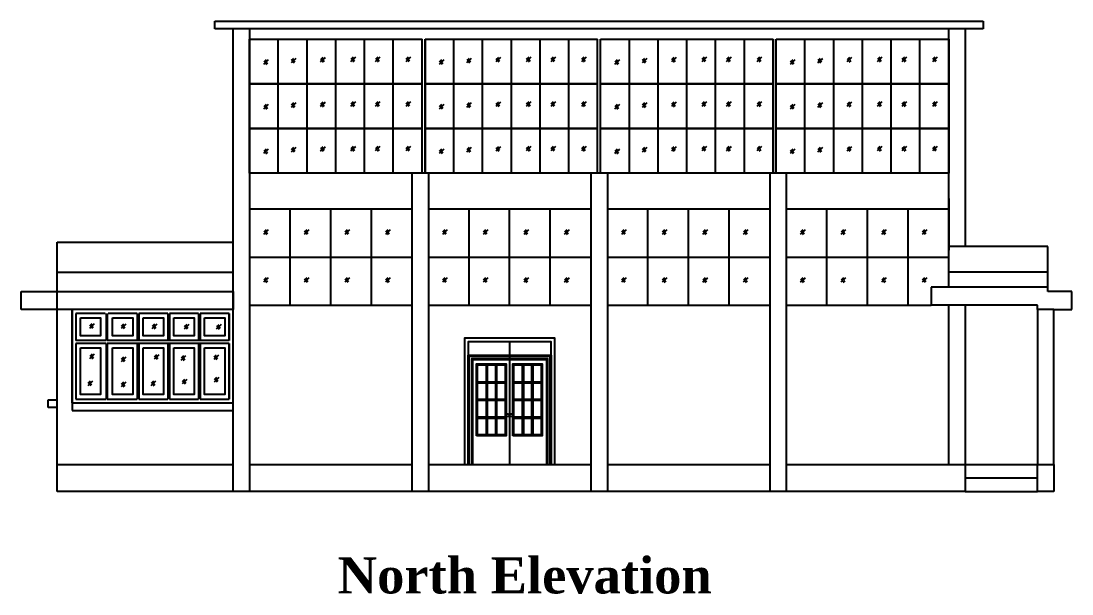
# Model space of a CAD drawing. Header units: inches. Extents: x -6800 to 96653, y -25814 to 17379.
# Drawn here: x 29329 to 30028, y -1971 to -1590 of the extents above; entities that cross this region are included whole.
import ezdxf

# ---------------------------------------------------------------- set-up
doc = ezdxf.new("R2010")
doc.units = ezdxf.units.IN
doc.header["$MEASUREMENT"] = 0
doc.linetypes.add('ACAD_ISO02W100', pattern=[15, 12, -3])
doc.layers.add('Page Format', color=7, linetype='Continuous', lineweight=25)
doc.layers.add('Sec line', color=7, linetype='ACAD_ISO02W100', lineweight=13)
doc.styles.get("Standard").update_dxf_attribs({"font": 'arial.ttf'})

# ---------------------------------------------------------------- blocks, each defined once
blk = doc.blocks.new('P142A')
for p, q in [((0.254, 1.939), (0.254, 1.605)), ((0.274, 1.939), (0.274, 1.605)), ((0.435, 1.939), (0.435, 1.605)), ((0.455, 1.939), (0.455, 1.605)), ((0.708, 2.032), (0.708, 0.006)), ((0.953, 1.939), (0.953, 1.605)), ((0.973, 1.939), (0.973, 1.605)), ((1.134, 1.939), (1.134, 1.605)), ((1.154, 1.939), (1.154, 1.605)), ((0.09, 1.605), (0.625, 1.605)), ((0.09, 1.585), (0.625, 1.585)), ((0.254, 1.589), (0.254, 1.266)), ((0.274, 1.589), (0.274, 1.266)), ((0.435, 1.589), (0.435, 1.266)), ((0.455, 1.589), (0.455, 1.266)), ((0.79, 1.605), (1.325, 1.605)), ((0.79, 1.585), (1.325, 1.585)), ((0.953, 1.589), (0.953, 1.266)), ((0.973, 1.589), (0.973, 1.266)), ((1.134, 1.589), (1.134, 1.266)), ((1.154, 1.589), (1.154, 1.266)), ((0.09, 1.266), (0.625, 1.266)), ((0.09, 1.246), (0.625, 1.246)), ((0.254, 1.25), (0.254, 0.922)), ((0.274, 1.25), (0.274, 0.922)), ((0.435, 1.25), (0.435, 0.922)), ((0.455, 1.25), (0.455, 0.922)), ((0.79, 1.266), (1.325, 1.266)), ((0.79, 1.246), (1.325, 1.246)), ((0.953, 1.25), (0.953, 0.922)), ((0.973, 1.25), (0.973, 0.922)), ((1.134, 1.25), (1.134, 0.922)), ((1.154, 1.25), (1.154, 0.922)), ((0.09, 0.922), (0.625, 0.922)), ((0.09, 0.902), (0.625, 0.902)), ((0.254, 0.906), (0.254, 0.577)), ((0.274, 0.906), (0.274, 0.577)), ((0.435, 0.906), (0.435, 0.577)), ((0.455, 0.906), (0.455, 0.577)), ((0.79, 0.922), (1.325, 0.922)), ((0.79, 0.902), (1.325, 0.902)), ((0.953, 0.906), (0.953, 0.577)), ((0.973, 0.906), (0.973, 0.577)), ((1.134, 0.906), (1.134, 0.577)), ((1.154, 0.906), (1.154, 0.577))]:
    blk.add_line(p, q)
for points in [[(-0.093, 0.002), (-0.093, 2.122), (1.509, 2.122), (1.509, 0.002)], [(-0.073, 0.002), (-0.073, 2.102), (1.489, 2.102), (1.489, 0.002)], [(-0.023, 0.002), (-0.023, 2.052), (1.439, 2.052), (1.439, 0.002)], [(-0.003, 0.002), (-0.003, 2.032), (1.419, 2.032), (1.419, 0.002)]]:
    blk.add_lwpolyline(points)
for points in [[(0.068, 0.557), (0.068, 1.954), (0.641, 1.954), (0.641, 0.557)], [(0.088, 0.577), (0.088, 1.934), (0.621, 1.934), (0.621, 0.577)], [(0.768, 0.557), (0.768, 1.954), (1.34, 1.954), (1.34, 0.557)], [(0.788, 0.577), (0.788, 1.934), (1.32, 1.934), (1.32, 0.577)]]:
    blk.add_lwpolyline(points, close=True)
for centre in [(0.673, 0.96), (0.736, 0.96)]:
    blk.add_circle(centre, 0.0256)
blk = doc.blocks.new('kk')
at = {"layer": 'Page Format'}
for p, q in [((29458.17, -1595.54), (29458.17, -1590.29)), ((29458.17, -1590.29), (29969.17, -1590.29)), ((29969.17, -1590.29), (29969.17, -1595.54)), ((29969.17, -1595.54), (29458.17, -1595.54)), ((29470.17, -1903.19), (29470.17, -1595.54)), ((29481.17, -1595.54), (29481.17, -1903.19)), ((29946.17, -1767.19), (29946.17, -1595.54)), ((29957.17, -1595.54), (29957.17, -1740.19)), ((29481.17, -1691.45), (29481.17, -1602.45)), ((29481.17, -1602.45), (29593.67, -1602.45)), ((29481.17, -1602.45), (29595.92, -1602.45)), ((29500.29, -1632.12), (29500.29, -1602.45)), ((29519.42, -1632.12), (29519.42, -1602.45)), ((29538.54, -1632.12), (29538.54, -1602.45)), ((29557.67, -1632.12), (29557.67, -1602.45)), ((29576.79, -1632.12), (29576.79, -1602.45)), ((29595.92, -1632.12), (29595.92, -1602.45)), ((29595.92, -1691.45), (29595.92, -1602.45)), ((29597.92, -1691.45), (29597.92, -1602.45)), ((29597.92, -1602.45), (29597.92, -1632.12)), ((29597.92, -1602.45), (29712.67, -1602.45)), ((29617.04, -1632.12), (29617.04, -1602.45)), ((29636.17, -1632.12), (29636.17, -1602.45)), ((29655.29, -1632.12), (29655.29, -1602.45)), ((29674.42, -1632.12), (29674.42, -1602.45)), ((29693.54, -1632.12), (29693.54, -1602.45)), ((29712.67, -1691.45), (29712.67, -1602.45)), ((29712.67, -1691.45), (29712.67, -1602.45)), ((29712.67, -1632.12), (29712.67, -1602.45)), ((29714.67, -1691.45), (29714.67, -1602.45)), ((29714.67, -1602.45), (29829.42, -1602.45)), ((29714.67, -1632.12), (29714.67, -1602.45)), ((29714.67, -1691.45), (29714.67, -1602.45)), ((29719.17, -1602.45), (29829.42, -1602.45)), ((29733.79, -1632.12), (29733.79, -1602.45)), ((29752.92, -1632.12), (29752.92, -1602.45)), ((29772.04, -1632.12), (29772.04, -1602.45)), ((29791.17, -1632.12), (29791.17, -1602.45)), ((29810.29, -1632.12), (29810.29, -1602.45)), ((29829.42, -1691.45), (29829.42, -1602.45)), ((29829.42, -1602.45), (29829.42, -1632.12)), ((29831.42, -1602.45), (29946.17, -1602.45)), ((29831.42, -1632.12), (29831.42, -1602.45)), ((29831.42, -1691.45), (29831.42, -1602.45)), ((29831.42, -1602.45), (29946.17, -1602.45)), ((29833.67, -1602.45), (29946.17, -1602.45)), ((29850.54, -1632.12), (29850.54, -1602.45)), ((29869.67, -1632.12), (29869.67, -1602.45)), ((29888.79, -1632.12), (29888.79, -1602.45)), ((29907.92, -1632.12), (29907.92, -1602.45)), ((29927.04, -1632.12), (29927.04, -1602.45)), ((29946.17, -1602.45), (29946.17, -1632.12)), ((29946.17, -1602.45), (29946.17, -1632.12)), ((29531.36, -1614.52), (29528.22, -1617.52)), ((29529.89, -1614.54), (29528.31, -1616.05)), ((29551.55, -1614.37), (29548.41, -1617.38)), ((29550.08, -1614.4), (29548.5, -1615.9)), ((29567.91, -1614.37), (29564.77, -1617.38)), ((29566.43, -1614.4), (29564.86, -1615.9)), ((29588.25, -1614.37), (29585.1, -1617.38)), ((29586.77, -1614.4), (29585.2, -1615.9)), ((29648.11, -1614.52), (29644.97, -1617.52)), ((29646.64, -1614.54), (29645.06, -1616.05)), ((29668.3, -1614.37), (29665.16, -1617.38)), ((29666.83, -1614.4), (29665.25, -1615.9)), ((29684.66, -1614.37), (29681.52, -1617.38)), ((29683.18, -1614.4), (29681.61, -1615.9)), ((29705, -1614.37), (29701.85, -1617.38)), ((29703.52, -1614.4), (29701.95, -1615.9)), ((29764.86, -1614.52), (29761.72, -1617.52)), ((29763.39, -1614.54), (29761.81, -1616.05)), ((29785.05, -1614.37), (29781.91, -1617.38)), ((29783.58, -1614.4), (29782, -1615.9)), ((29801.41, -1614.37), (29798.27, -1617.38)), ((29799.93, -1614.4), (29798.36, -1615.9)), ((29821.75, -1614.37), (29818.6, -1617.38)), ((29820.27, -1614.4), (29818.7, -1615.9)), ((29881.61, -1614.52), (29878.47, -1617.52)), ((29880.14, -1614.54), (29878.56, -1616.05)), ((29901.8, -1614.37), (29898.66, -1617.38)), ((29900.33, -1614.4), (29898.75, -1615.9)), ((29918.16, -1614.37), (29915.02, -1617.38)), ((29916.68, -1614.4), (29915.11, -1615.9)), ((29938.5, -1614.37), (29935.35, -1617.38)), ((29937.02, -1614.4), (29935.45, -1615.9)), ((29493.64, -1616.14), (29490.49, -1619.14)), ((29492.16, -1616.16), (29490.59, -1617.67)), ((29493.03, -1618.1), (29491.8, -1619.28)), ((29511.91, -1615.11), (29508.76, -1618.11)), ((29510.43, -1615.13), (29508.86, -1616.64)), ((29511.31, -1617.07), (29510.07, -1618.25)), ((29530.76, -1616.48), (29529.52, -1617.66)), ((29550.95, -1616.33), (29549.71, -1617.51)), ((29567.31, -1616.33), (29566.07, -1617.51)), ((29587.64, -1616.33), (29586.41, -1617.51)), ((29610.39, -1616.14), (29607.24, -1619.14)), ((29608.91, -1616.16), (29607.34, -1617.67)), ((29609.78, -1618.1), (29608.55, -1619.28)), ((29628.66, -1615.11), (29625.51, -1618.11)), ((29627.18, -1615.13), (29625.61, -1616.64)), ((29628.06, -1617.07), (29626.82, -1618.25)), ((29647.51, -1616.48), (29646.27, -1617.66)), ((29667.7, -1616.33), (29666.46, -1617.51)), ((29684.06, -1616.33), (29682.82, -1617.51)), ((29704.39, -1616.33), (29703.16, -1617.51)), ((29727.14, -1616.14), (29723.99, -1619.14)), ((29725.66, -1616.16), (29724.09, -1617.67)), ((29726.53, -1618.1), (29725.3, -1619.28)), ((29745.41, -1615.11), (29742.26, -1618.11)), ((29743.93, -1615.13), (29742.36, -1616.64)), ((29744.81, -1617.07), (29743.57, -1618.25)), ((29764.26, -1616.48), (29763.02, -1617.66)), ((29784.45, -1616.33), (29783.21, -1617.51)), ((29800.81, -1616.33), (29799.57, -1617.51)), ((29821.14, -1616.33), (29819.91, -1617.51)), ((29843.89, -1616.14), (29840.74, -1619.14)), ((29842.41, -1616.16), (29840.84, -1617.67)), ((29843.28, -1618.1), (29842.05, -1619.28)), ((29862.16, -1615.11), (29859.01, -1618.11)), ((29860.68, -1615.13), (29859.11, -1616.64)), ((29861.56, -1617.07), (29860.32, -1618.25)), ((29881.01, -1616.48), (29879.77, -1617.66)), ((29901.2, -1616.33), (29899.96, -1617.51)), ((29917.56, -1616.33), (29916.32, -1617.51)), ((29937.89, -1616.33), (29936.66, -1617.51)), ((29595.92, -1632.12), (29481.17, -1632.12)), ((29481.17, -1632.12), (29595.92, -1632.12)), ((29481.17, -1632.12), (29595.92, -1632.12)), ((29500.29, -1661.78), (29500.29, -1632.12)), ((29519.42, -1661.78), (29519.42, -1632.12)), ((29538.54, -1661.78), (29538.54, -1632.12)), ((29557.67, -1661.78), (29557.67, -1632.12)), ((29576.79, -1661.78), (29576.79, -1632.12)), ((29595.92, -1661.78), (29595.92, -1632.12)), ((29712.67, -1632.12), (29597.92, -1632.12)), ((29597.92, -1632.12), (29597.92, -1661.78)), ((29597.92, -1632.12), (29712.67, -1632.12)), ((29597.92, -1632.12), (29712.67, -1632.12)), ((29617.04, -1661.78), (29617.04, -1632.12)), ((29636.17, -1661.78), (29636.17, -1632.12)), ((29655.29, -1661.78), (29655.29, -1632.12)), ((29674.42, -1661.78), (29674.42, -1632.12)), ((29693.54, -1661.78), (29693.54, -1632.12)), ((29712.67, -1661.78), (29712.67, -1632.12)), ((29714.67, -1632.12), (29829.42, -1632.12)), ((29714.67, -1661.78), (29714.67, -1632.12)), ((29829.42, -1632.12), (29714.67, -1632.12)), ((29829.42, -1632.12), (29714.67, -1632.12)), ((29733.79, -1661.78), (29733.79, -1632.12)), ((29752.92, -1661.78), (29752.92, -1632.12)), ((29772.04, -1661.78), (29772.04, -1632.12)), ((29791.17, -1661.78), (29791.17, -1632.12)), ((29810.29, -1661.78), (29810.29, -1632.12)), ((29829.42, -1632.12), (29829.42, -1661.78)), ((29831.42, -1661.78), (29831.42, -1632.12)), ((29831.42, -1632.12), (29946.17, -1632.12)), ((29946.17, -1632.12), (29831.42, -1632.12)), ((29946.17, -1632.12), (29831.42, -1632.12)), ((29850.54, -1661.78), (29850.54, -1632.12)), ((29869.67, -1661.78), (29869.67, -1632.12)), ((29888.79, -1661.78), (29888.79, -1632.12)), ((29907.92, -1661.78), (29907.92, -1632.12)), ((29927.04, -1661.78), (29927.04, -1632.12)), ((29946.17, -1632.12), (29946.17, -1661.78)), ((29946.17, -1632.12), (29946.17, -1661.78)), ((29493.64, -1645.8), (29490.49, -1648.81)), ((29492.16, -1645.83), (29490.59, -1647.33)), ((29493.03, -1647.76), (29491.8, -1648.94)), ((29511.91, -1644.77), (29508.76, -1647.78)), ((29510.43, -1644.8), (29508.86, -1646.3)), ((29511.31, -1646.73), (29510.07, -1647.91)), ((29531.36, -1644.18), (29528.22, -1647.19)), ((29529.89, -1644.21), (29528.31, -1645.72)), ((29530.76, -1646.14), (29529.52, -1647.32)), ((29551.55, -1644.04), (29548.41, -1647.04)), ((29550.08, -1644.06), (29548.5, -1645.57)), ((29550.95, -1646), (29549.71, -1647.18)), ((29567.91, -1644.04), (29564.77, -1647.04)), ((29566.43, -1644.06), (29564.86, -1645.57)), ((29567.31, -1646), (29566.07, -1647.18)), ((29588.25, -1644.04), (29585.1, -1647.04)), ((29586.77, -1644.06), (29585.2, -1645.57)), ((29587.64, -1646), (29586.41, -1647.18)), ((29610.39, -1645.8), (29607.24, -1648.81)), ((29608.91, -1645.83), (29607.34, -1647.33)), ((29609.78, -1647.76), (29608.55, -1648.94)), ((29628.66, -1644.77), (29625.51, -1647.78)), ((29627.18, -1644.8), (29625.61, -1646.3)), ((29628.06, -1646.73), (29626.82, -1647.91)), ((29648.11, -1644.18), (29644.97, -1647.19)), ((29646.64, -1644.21), (29645.06, -1645.72)), ((29647.51, -1646.14), (29646.27, -1647.32)), ((29668.3, -1644.04), (29665.16, -1647.04)), ((29666.83, -1644.06), (29665.25, -1645.57)), ((29667.7, -1646), (29666.46, -1647.18)), ((29684.66, -1644.04), (29681.52, -1647.04)), ((29683.18, -1644.06), (29681.61, -1645.57)), ((29684.06, -1646), (29682.82, -1647.18)), ((29705, -1644.04), (29701.85, -1647.04)), ((29703.52, -1644.06), (29701.95, -1645.57)), ((29704.39, -1646), (29703.16, -1647.18)), ((29727.14, -1645.8), (29723.99, -1648.81)), ((29725.66, -1645.83), (29724.09, -1647.33)), ((29726.53, -1647.76), (29725.3, -1648.94)), ((29745.41, -1644.77), (29742.26, -1647.78)), ((29743.93, -1644.8), (29742.36, -1646.3)), ((29744.81, -1646.73), (29743.57, -1647.91)), ((29764.86, -1644.18), (29761.72, -1647.19)), ((29763.39, -1644.21), (29761.81, -1645.72)), ((29764.26, -1646.14), (29763.02, -1647.32)), ((29785.05, -1644.04), (29781.91, -1647.04)), ((29783.58, -1644.06), (29782, -1645.57)), ((29784.45, -1646), (29783.21, -1647.18)), ((29801.41, -1644.04), (29798.27, -1647.04)), ((29799.93, -1644.06), (29798.36, -1645.57)), ((29800.81, -1646), (29799.57, -1647.18)), ((29821.75, -1644.04), (29818.6, -1647.04)), ((29820.27, -1644.06), (29818.7, -1645.57)), ((29821.14, -1646), (29819.91, -1647.18)), ((29843.89, -1645.8), (29840.74, -1648.81)), ((29842.41, -1645.83), (29840.84, -1647.33)), ((29843.28, -1647.76), (29842.05, -1648.94)), ((29862.16, -1644.77), (29859.01, -1647.78)), ((29860.68, -1644.8), (29859.11, -1646.3)), ((29861.56, -1646.73), (29860.32, -1647.91)), ((29881.61, -1644.18), (29878.47, -1647.19)), ((29880.14, -1644.21), (29878.56, -1645.72)), ((29881.01, -1646.14), (29879.77, -1647.32)), ((29901.8, -1644.04), (29898.66, -1647.04)), ((29900.33, -1644.06), (29898.75, -1645.57)), ((29901.2, -1646), (29899.96, -1647.18)), ((29918.16, -1644.04), (29915.02, -1647.04)), ((29916.68, -1644.06), (29915.11, -1645.57)), ((29917.56, -1646), (29916.32, -1647.18)), ((29938.5, -1644.04), (29935.35, -1647.04)), ((29937.02, -1644.06), (29935.45, -1645.57)), ((29937.89, -1646), (29936.66, -1647.18)), ((29595.92, -1661.78), (29481.17, -1661.78)), ((29481.17, -1661.78), (29595.92, -1661.78)), ((29481.17, -1661.78), (29595.92, -1661.78)), ((29500.29, -1691.45), (29500.29, -1661.78)), ((29519.42, -1691.45), (29519.42, -1661.78)), ((29538.54, -1691.45), (29538.54, -1661.78)), ((29557.67, -1691.45), (29557.67, -1661.78)), ((29576.79, -1691.45), (29576.79, -1661.78)), ((29595.92, -1691.45), (29595.92, -1661.78)), ((29712.67, -1661.78), (29597.92, -1661.78)), ((29597.92, -1661.78), (29597.92, -1691.45)), ((29597.92, -1661.78), (29712.67, -1661.78)), ((29597.92, -1661.78), (29712.67, -1661.78)), ((29617.04, -1691.45), (29617.04, -1661.78)), ((29636.17, -1691.45), (29636.17, -1661.78)), ((29655.29, -1691.45), (29655.29, -1661.78)), ((29674.42, -1691.45), (29674.42, -1661.78)), ((29693.54, -1691.45), (29693.54, -1661.78)), ((29712.67, -1691.45), (29712.67, -1661.78)), ((29714.67, -1661.78), (29829.42, -1661.78)), ((29714.67, -1691.45), (29714.67, -1661.78)), ((29829.42, -1661.78), (29714.67, -1661.78)), ((29829.42, -1661.78), (29714.67, -1661.78)), ((29733.79, -1691.45), (29733.79, -1661.78)), ((29752.92, -1691.45), (29752.92, -1661.78)), ((29772.04, -1691.45), (29772.04, -1661.78)), ((29791.17, -1691.45), (29791.17, -1661.78)), ((29810.29, -1691.45), (29810.29, -1661.78)), ((29829.42, -1661.78), (29829.42, -1691.45)), ((29831.42, -1691.45), (29831.42, -1661.78)), ((29831.42, -1661.78), (29946.17, -1661.78)), ((29946.17, -1661.78), (29831.42, -1661.78)), ((29946.17, -1661.78), (29831.42, -1661.78)), ((29850.54, -1691.45), (29850.54, -1661.78)), ((29869.67, -1691.45), (29869.67, -1661.78)), ((29888.79, -1691.45), (29888.79, -1661.78)), ((29907.92, -1691.45), (29907.92, -1661.78)), ((29927.04, -1691.45), (29927.04, -1661.78)), ((29946.17, -1661.78), (29946.17, -1691.45)), ((29946.17, -1661.78), (29946.17, -1691.45)), ((29493.64, -1675.47), (29490.49, -1678.48)), ((29492.16, -1675.5), (29490.59, -1677)), ((29493.03, -1677.43), (29491.8, -1678.61)), ((29511.91, -1674.44), (29508.76, -1677.45)), ((29510.43, -1674.47), (29508.86, -1675.97)), ((29511.31, -1676.4), (29510.07, -1677.58)), ((29531.36, -1673.85), (29528.22, -1676.86)), ((29529.89, -1673.88), (29528.31, -1675.38)), ((29530.76, -1675.81), (29529.52, -1676.99)), ((29551.55, -1673.7), (29548.41, -1676.71)), ((29550.08, -1673.73), (29548.5, -1675.23)), ((29550.95, -1675.66), (29549.71, -1676.84)), ((29567.91, -1673.7), (29564.77, -1676.71)), ((29566.43, -1673.73), (29564.86, -1675.23)), ((29567.31, -1675.66), (29566.07, -1676.84)), ((29588.25, -1673.7), (29585.1, -1676.71)), ((29586.77, -1673.73), (29585.2, -1675.23)), ((29587.64, -1675.66), (29586.41, -1676.84)), ((29610.39, -1675.47), (29607.24, -1678.48)), ((29608.91, -1675.5), (29607.34, -1677)), ((29609.78, -1677.43), (29608.55, -1678.61)), ((29628.66, -1674.44), (29625.51, -1677.45)), ((29627.18, -1674.47), (29625.61, -1675.97)), ((29628.06, -1676.4), (29626.82, -1677.58)), ((29648.11, -1673.85), (29644.97, -1676.86)), ((29646.64, -1673.88), (29645.06, -1675.38)), ((29647.51, -1675.81), (29646.27, -1676.99)), ((29668.3, -1673.7), (29665.16, -1676.71)), ((29666.83, -1673.73), (29665.25, -1675.23)), ((29667.7, -1675.66), (29666.46, -1676.84)), ((29684.66, -1673.7), (29681.52, -1676.71)), ((29683.18, -1673.73), (29681.61, -1675.23)), ((29684.06, -1675.66), (29682.82, -1676.84)), ((29705, -1673.7), (29701.85, -1676.71)), ((29703.52, -1673.73), (29701.95, -1675.23)), ((29704.39, -1675.66), (29703.16, -1676.84)), ((29727.14, -1675.47), (29723.99, -1678.48)), ((29725.66, -1675.5), (29724.09, -1677)), ((29726.53, -1677.43), (29725.3, -1678.61)), ((29745.41, -1674.44), (29742.26, -1677.45)), ((29743.93, -1674.47), (29742.36, -1675.97)), ((29744.81, -1676.4), (29743.57, -1677.58)), ((29764.86, -1673.85), (29761.72, -1676.86)), ((29763.39, -1673.88), (29761.81, -1675.38)), ((29764.26, -1675.81), (29763.02, -1676.99)), ((29785.05, -1673.7), (29781.91, -1676.71)), ((29783.58, -1673.73), (29782, -1675.23)), ((29784.45, -1675.66), (29783.21, -1676.84)), ((29801.41, -1673.7), (29798.27, -1676.71)), ((29799.93, -1673.73), (29798.36, -1675.23)), ((29800.81, -1675.66), (29799.57, -1676.84)), ((29821.75, -1673.7), (29818.6, -1676.71)), ((29820.27, -1673.73), (29818.7, -1675.23)), ((29821.14, -1675.66), (29819.91, -1676.84)), ((29843.89, -1675.47), (29840.74, -1678.48)), ((29842.41, -1675.5), (29840.84, -1677)), ((29843.28, -1677.43), (29842.05, -1678.61)), ((29862.16, -1674.44), (29859.01, -1677.45)), ((29860.68, -1674.47), (29859.11, -1675.97)), ((29861.56, -1676.4), (29860.32, -1677.58)), ((29881.61, -1673.85), (29878.47, -1676.86)), ((29880.14, -1673.88), (29878.56, -1675.38)), ((29881.01, -1675.81), (29879.77, -1676.99)), ((29901.8, -1673.7), (29898.66, -1676.71)), ((29900.33, -1673.73), (29898.75, -1675.23)), ((29901.2, -1675.66), (29899.96, -1676.84)), ((29918.16, -1673.7), (29915.02, -1676.71)), ((29916.68, -1673.73), (29915.11, -1675.23)), ((29917.56, -1675.66), (29916.32, -1676.84)), ((29938.5, -1673.7), (29935.35, -1676.71)), ((29937.02, -1673.73), (29935.45, -1675.23)), ((29937.89, -1675.66), (29936.66, -1676.84)), ((29946.17, -1691.45), (29481.17, -1691.45)), ((29595.92, -1691.45), (29481.17, -1691.45)), ((29589.17, -1691.45), (29589.17, -1903.19)), ((29712.67, -1691.45), (29597.92, -1691.45)), ((29600.17, -1691.45), (29600.17, -1903.19)), ((29708.17, -1691.45), (29708.17, -1903.19)), ((29829.42, -1691.45), (29714.67, -1691.45)), ((29719.17, -1691.45), (29719.17, -1903.19)), ((29827.17, -1691.45), (29827.17, -1903.19)), ((29946.17, -1691.45), (29831.42, -1691.45)), ((29838.17, -1691.45), (29838.17, -1903.19)), ((29946.17, -1708.23), (29946.17, -1742.71)), ((29589.17, -1715.45), (29481.17, -1715.45)), ((29508.17, -1779.19), (29508.17, -1715.45)), ((29535.17, -1779.19), (29535.17, -1715.45)), ((29562.17, -1779.19), (29562.17, -1715.45)), ((29708.17, -1715.45), (29600.17, -1715.45)), ((29627.17, -1779.19), (29627.17, -1715.45)), ((29654.17, -1779.19), (29654.17, -1715.45)), ((29681.17, -1779.19), (29681.17, -1715.45)), ((29827.17, -1715.45), (29719.17, -1715.45)), ((29746.17, -1779.19), (29746.17, -1715.45)), ((29773.17, -1779.19), (29773.17, -1715.45)), ((29800.17, -1779.19), (29800.17, -1715.45)), ((29946.17, -1715.45), (29838.17, -1715.45)), ((29838.17, -1715.45), (29838.17, -1779.19)), ((29865.17, -1779.19), (29865.17, -1715.45)), ((29892.17, -1779.19), (29892.17, -1715.45)), ((29919.17, -1779.19), (29919.17, -1715.45)), ((29493.64, -1729.14), (29490.49, -1732.14)), ((29492.16, -1729.16), (29490.59, -1730.67)), ((29493.03, -1731.1), (29491.8, -1732.28)), ((29520.64, -1729.14), (29517.49, -1732.14)), ((29519.16, -1729.16), (29517.59, -1730.67)), ((29520.03, -1731.1), (29518.8, -1732.28)), ((29547.64, -1729.14), (29544.49, -1732.14)), ((29546.16, -1729.16), (29544.59, -1730.67)), ((29547.03, -1731.1), (29545.8, -1732.28)), ((29574.64, -1729.14), (29571.49, -1732.14)), ((29573.16, -1729.16), (29571.59, -1730.67)), ((29574.03, -1731.1), (29572.8, -1732.28)), ((29612.64, -1729.14), (29609.49, -1732.14)), ((29611.16, -1729.16), (29609.59, -1730.67)), ((29612.03, -1731.1), (29610.8, -1732.28)), ((29639.64, -1729.14), (29636.49, -1732.14)), ((29638.16, -1729.16), (29636.59, -1730.67)), ((29639.03, -1731.1), (29637.8, -1732.28)), ((29666.64, -1729.14), (29663.49, -1732.14)), ((29665.16, -1729.16), (29663.59, -1730.67)), ((29666.03, -1731.1), (29664.8, -1732.28)), ((29693.64, -1729.14), (29690.49, -1732.14)), ((29692.16, -1729.16), (29690.59, -1730.67)), ((29693.03, -1731.1), (29691.8, -1732.28)), ((29731.64, -1729.14), (29728.49, -1732.14)), ((29730.16, -1729.16), (29728.59, -1730.67)), ((29731.03, -1731.1), (29729.8, -1732.28)), ((29758.64, -1729.14), (29755.49, -1732.14)), ((29757.16, -1729.16), (29755.59, -1730.67)), ((29758.03, -1731.1), (29756.8, -1732.28)), ((29785.64, -1729.14), (29782.49, -1732.14)), ((29784.16, -1729.16), (29782.59, -1730.67)), ((29785.03, -1731.1), (29783.8, -1732.28)), ((29812.64, -1729.14), (29809.49, -1732.14)), ((29811.16, -1729.16), (29809.59, -1730.67)), ((29812.03, -1731.1), (29810.8, -1732.28)), ((29850.64, -1729.14), (29847.49, -1732.14)), ((29849.16, -1729.16), (29847.59, -1730.67)), ((29850.03, -1731.1), (29848.8, -1732.28)), ((29877.64, -1729.14), (29874.49, -1732.14)), ((29876.16, -1729.16), (29874.59, -1730.67)), ((29877.03, -1731.1), (29875.8, -1732.28)), ((29904.64, -1729.14), (29901.49, -1732.14)), ((29903.16, -1729.16), (29901.59, -1730.67)), ((29904.03, -1731.1), (29902.8, -1732.28)), ((29931.64, -1729.14), (29928.49, -1732.14)), ((29930.16, -1729.16), (29928.59, -1730.67)), ((29931.03, -1731.1), (29929.8, -1732.28)), ((29353.17, -1885.19), (29353.17, -1737.34)), ((29353.17, -1737.34), (29470.17, -1737.34)), ((30012.12, -1740.19), (29946.17, -1740.19)), ((30012.12, -1767.19), (30012.12, -1740.19)), ((29481.17, -1747.32), (29589.17, -1747.32)), ((29600.17, -1747.32), (29708.17, -1747.32)), ((29719.17, -1747.32), (29827.17, -1747.32)), ((29838.17, -1747.32), (29946.17, -1747.32)), ((29353.17, -1757.19), (29470.17, -1757.19)), ((29493.64, -1761.01), (29490.49, -1764.01)), ((29492.16, -1761.04), (29490.59, -1762.54)), ((29520.64, -1761.01), (29517.49, -1764.01)), ((29519.16, -1761.04), (29517.59, -1762.54)), ((29547.64, -1761.01), (29544.49, -1764.01)), ((29546.16, -1761.04), (29544.59, -1762.54)), ((29574.64, -1761.01), (29571.49, -1764.01)), ((29573.16, -1761.04), (29571.59, -1762.54)), ((29612.64, -1761.01), (29609.49, -1764.01)), ((29611.16, -1761.04), (29609.59, -1762.54)), ((29639.64, -1761.01), (29636.49, -1764.01)), ((29638.16, -1761.04), (29636.59, -1762.54)), ((29666.64, -1761.01), (29663.49, -1764.01)), ((29665.16, -1761.04), (29663.59, -1762.54)), ((29693.64, -1761.01), (29690.49, -1764.01)), ((29692.16, -1761.04), (29690.59, -1762.54)), ((29731.64, -1761.01), (29728.49, -1764.01)), ((29730.16, -1761.04), (29728.59, -1762.54)), ((29758.64, -1761.01), (29755.49, -1764.01)), ((29757.16, -1761.04), (29755.59, -1762.54)), ((29785.64, -1761.01), (29782.49, -1764.01)), ((29784.16, -1761.04), (29782.59, -1762.54)), ((29812.64, -1761.01), (29809.49, -1764.01)), ((29811.16, -1761.04), (29809.59, -1762.54)), ((29850.64, -1761.01), (29847.49, -1764.01)), ((29849.16, -1761.04), (29847.59, -1762.54)), ((29877.64, -1761.01), (29874.49, -1764.01)), ((29876.16, -1761.04), (29874.59, -1762.54)), ((29904.64, -1761.01), (29901.49, -1764.01)), ((29903.16, -1761.04), (29901.59, -1762.54)), ((29931.64, -1761.01), (29928.49, -1764.01)), ((29930.16, -1761.04), (29928.59, -1762.54)), ((30012.12, -1757.19), (29946.17, -1757.19)), ((29493.03, -1762.97), (29491.8, -1764.15)), ((29520.03, -1762.97), (29518.8, -1764.15)), ((29547.03, -1762.97), (29545.8, -1764.15)), ((29574.03, -1762.97), (29572.8, -1764.15)), ((29612.03, -1762.97), (29610.8, -1764.15)), ((29639.03, -1762.97), (29637.8, -1764.15)), ((29666.03, -1762.97), (29664.8, -1764.15)), ((29693.03, -1762.97), (29691.8, -1764.15)), ((29731.03, -1762.97), (29729.8, -1764.15)), ((29758.03, -1762.97), (29756.8, -1764.15)), ((29785.03, -1762.97), (29783.8, -1764.15)), ((29812.03, -1762.97), (29810.8, -1764.15)), ((29850.03, -1762.97), (29848.8, -1764.15)), ((29877.03, -1762.97), (29875.8, -1764.15)), ((29904.03, -1762.97), (29902.8, -1764.15)), ((29931.03, -1762.97), (29929.8, -1764.15)), ((30012.12, -1767.19), (29934.58, -1767.19)), ((29934.58, -1767.19), (29934.58, -1779.19)), ((30012.12, -1770.19), (30012.12, -1767.19)), ((29329.17, -1782.19), (29329.17, -1770.19)), ((29329.17, -1770.19), (29353.17, -1770.19)), ((30028.17, -1770.19), (30012.12, -1770.19)), ((30028.17, -1782.19), (30028.17, -1770.19)), ((29353.17, -1782.19), (29329.17, -1782.19)), ((29363.17, -1844.19), (29363.17, -1782.19)), ((29363.17, -1782.19), (29363.17, -1844.19)), ((29470.17, -1782.19), (29363.17, -1782.19)), ((29363.17, -1782.19), (29363.17, -1844.19)), ((29470.17, -1844.19), (29470.17, -1782.19)), ((29481.17, -1779.19), (29589.17, -1779.19)), ((29600.17, -1779.19), (29708.17, -1779.19)), ((29719.17, -1779.19), (29827.17, -1779.19)), ((29838.17, -1779.19), (29934.58, -1779.19)), ((30005.17, -1779.19), (29934.58, -1779.19)), ((29946.17, -1885.19), (29946.17, -1779.19)), ((29957.17, -1779.19), (29957.17, -1885.19)), ((30005.17, -1782.19), (30005.17, -1779.19)), ((30016.17, -1782.19), (30005.17, -1782.19)), ((30005.17, -1782.19), (30005.17, -1885.19)), ((30016.17, -1885.19), (30016.17, -1782.19)), ((30016.17, -1782.19), (30028.17, -1782.19)), ((29385.07, -1784.69), (29365.67, -1784.69)), ((29365.67, -1784.69), (29365.67, -1802.69)), ((29385.81, -1784.69), (29385.81, -1802.69)), ((29386.56, -1784.69), (29386.56, -1802.69)), ((29405.47, -1784.69), (29387.07, -1784.69)), ((29406.47, -1784.69), (29387.07, -1784.69)), ((29406.47, -1784.69), (29406.47, -1802.69)), ((29425.87, -1784.69), (29407.47, -1784.69)), ((29407.47, -1784.69), (29407.47, -1802.69)), ((29426.87, -1784.69), (29407.47, -1784.69)), ((29407.47, -1784.69), (29407.47, -1802.69)), ((29426.87, -1784.69), (29426.87, -1802.69)), ((29446.27, -1784.69), (29427.87, -1784.69)), ((29427.87, -1784.69), (29427.87, -1802.69)), ((29447.27, -1784.69), (29427.87, -1784.69)), ((29427.87, -1784.69), (29427.87, -1802.69)), ((29447.27, -1784.69), (29447.27, -1802.69)), ((29467.67, -1784.69), (29448.27, -1784.69)), ((29448.27, -1784.69), (29448.27, -1802.69)), ((29467.67, -1784.69), (29448.27, -1784.69)), ((29448.27, -1784.69), (29448.27, -1802.69)), ((29467.67, -1802.69), (29467.67, -1784.69)), ((29467.67, -1784.69), (29467.67, -1802.69)), ((29377.78, -1791.64), (29374.63, -1794.65)), ((29376.3, -1791.67), (29374.73, -1793.18)), ((29377.18, -1793.6), (29375.94, -1794.78)), ((29398.87, -1791.84), (29395.72, -1794.84)), ((29397.39, -1791.86), (29395.82, -1793.37)), ((29398.27, -1793.8), (29397.03, -1794.98)), ((29419.39, -1791.92), (29416.24, -1794.93)), ((29417.91, -1791.95), (29416.34, -1793.45)), ((29418.78, -1793.88), (29417.55, -1795.06)), ((29440.82, -1792.14), (29437.68, -1795.15)), ((29439.35, -1792.17), (29437.77, -1793.67)), ((29440.22, -1794.1), (29438.98, -1795.28)), ((29462.2, -1792.19), (29459.05, -1795.19)), ((29460.72, -1792.22), (29459.15, -1793.72)), ((29461.6, -1794.15), (29460.36, -1795.33)), ((29385.07, -1802.69), (29365.67, -1802.69)), ((29385.81, -1802.69), (29365.67, -1802.69)), ((29406.47, -1802.69), (29386.56, -1802.69)), ((29405.47, -1802.69), (29387.07, -1802.69)), ((29426.87, -1802.69), (29406.47, -1802.69)), ((29425.87, -1802.69), (29407.47, -1802.69)), ((29447.27, -1802.69), (29426.87, -1802.69)), ((29446.27, -1802.69), (29427.87, -1802.69)), ((29467.67, -1802.69), (29447.27, -1802.69)), ((29467.67, -1802.69), (29448.27, -1802.69)), ((29385.07, -1804.69), (29365.67, -1804.69)), ((29365.67, -1804.69), (29365.67, -1841.69)), ((29385.81, -1804.69), (29385.07, -1804.69)), ((29385.81, -1804.69), (29385.81, -1841.69)), ((29406.47, -1804.69), (29386.56, -1804.69)), ((29386.56, -1804.69), (29386.56, -1841.69)), ((29405.47, -1804.69), (29387.07, -1804.69)), ((29406.47, -1804.69), (29406.47, -1841.69)), ((29426.87, -1804.69), (29406.47, -1804.69)), ((29425.87, -1804.69), (29407.47, -1804.69)), ((29407.47, -1804.69), (29407.47, -1841.69)), ((29407.47, -1804.69), (29407.47, -1841.69)), ((29426.87, -1804.69), (29426.87, -1841.69)), ((29447.27, -1804.69), (29426.87, -1804.69)), ((29446.27, -1804.69), (29427.87, -1804.69)), ((29427.87, -1804.69), (29427.87, -1841.69)), ((29427.87, -1804.69), (29427.87, -1841.69)), ((29447.27, -1804.69), (29447.27, -1841.69)), ((29467.67, -1804.69), (29447.27, -1804.69)), ((29467.67, -1804.69), (29448.27, -1804.69)), ((29448.27, -1804.69), (29448.27, -1841.69)), ((29448.27, -1804.69), (29448.27, -1841.69)), ((29467.67, -1841.69), (29467.67, -1804.69)), ((29467.67, -1804.69), (29467.67, -1841.69)), ((29654.17, -1803.69), (29654.17, -1885.19)), ((29377.9, -1811.81), (29374.75, -1814.82)), ((29376.42, -1811.84), (29374.85, -1813.34)), ((29377.3, -1813.77), (29376.06, -1814.95)), ((29398.89, -1813.82), (29395.75, -1816.82)), ((29397.42, -1813.85), (29395.84, -1815.35)), ((29398.29, -1815.78), (29397.06, -1816.96)), ((29420.85, -1812.24), (29417.7, -1815.24)), ((29419.37, -1812.27), (29417.8, -1813.77)), ((29420.24, -1814.2), (29419.01, -1815.38)), ((29438.66, -1812.98), (29435.51, -1815.99)), ((29437.18, -1813.01), (29435.61, -1814.51)), ((29438.05, -1814.94), (29436.82, -1816.12)), ((29460.5, -1812.39), (29457.36, -1815.4)), ((29459.03, -1812.42), (29457.45, -1813.92)), ((29459.9, -1814.35), (29458.66, -1815.53)), ((29376.71, -1829.81), (29373.56, -1832.82)), ((29375.23, -1829.84), (29373.66, -1831.34)), ((29398.82, -1830.48), (29395.67, -1833.49)), ((29397.34, -1830.51), (29395.77, -1832.01)), ((29418.69, -1829.81), (29415.55, -1832.82)), ((29417.22, -1829.84), (29415.64, -1831.34)), ((29439.47, -1828.63), (29436.33, -1831.63)), ((29438, -1828.65), (29436.42, -1830.16)), ((29438.87, -1830.59), (29437.64, -1831.77)), ((29460.71, -1827.36), (29457.56, -1830.36)), ((29459.23, -1827.38), (29457.66, -1828.89)), ((29460.1, -1829.32), (29458.87, -1830.5)), ((29376.1, -1831.77), (29374.87, -1832.95)), ((29398.21, -1832.44), (29396.98, -1833.62)), ((29418.09, -1831.77), (29416.86, -1832.95)), ((29347.17, -1847.19), (29347.17, -1842.19)), ((29347.17, -1842.19), (29353.17, -1842.19)), ((29363.17, -1844.19), (29470.17, -1844.19)), ((29363.17, -1844.19), (29363.17, -1849.19)), ((29363.17, -1844.19), (29470.17, -1844.19)), ((29365.67, -1841.69), (29385.81, -1841.69)), ((29386.56, -1841.69), (29406.47, -1841.69)), ((29387.07, -1841.69), (29405.47, -1841.69)), ((29407.47, -1841.69), (29425.87, -1841.69)), ((29407.47, -1841.69), (29426.87, -1841.69)), ((29427.87, -1841.69), (29446.27, -1841.69)), ((29427.87, -1841.69), (29447.27, -1841.69)), ((29448.27, -1841.69), (29467.67, -1841.69)), ((29448.27, -1841.69), (29467.67, -1841.69)), ((29353.17, -1847.19), (29347.17, -1847.19)), ((29363.17, -1849.19), (29470.17, -1849.19)), ((29353.17, -1885.19), (29470.17, -1885.19)), ((29353.17, -1903.19), (29353.17, -1885.19)), ((29353.17, -1885.19), (29353.17, -1885.19)), ((29481.17, -1885.19), (29589.17, -1885.19)), ((29600.17, -1885.19), (29708.17, -1885.19)), ((29719.17, -1885.19), (29827.17, -1885.19)), ((29838.17, -1885.19), (29957.17, -1885.19)), ((29957.17, -1885.19), (29957.17, -1903.19)), ((29957.17, -1885.19), (30005.17, -1885.19)), ((30005.17, -1885.19), (30016.17, -1885.19)), ((30005.17, -1903.19), (30005.17, -1885.19)), ((30016.17, -1885.19), (30016.17, -1903.19)), ((30005.17, -1894.19), (29957.17, -1894.19)), ((29946.17, -1903.19), (29353.17, -1903.19)), ((29957.17, -1903.19), (29946.17, -1903.19)), ((29957.17, -1903.19), (30005.17, -1903.19)), ((30016.17, -1903.19), (30005.17, -1903.19))]:
    blk.add_line(p, q, dxfattribs=at)
for points in [[(29353.17, -1770.19), (29470.17, -1770.19), (29470.17, -1782.19), (29353.17, -1782.19)], [(29368.67, -1787.69), (29382.07, -1787.69), (29382.07, -1799.69), (29368.67, -1799.69)], [(29390.07, -1787.69), (29403.47, -1787.69), (29403.47, -1799.69), (29390.07, -1799.69)], [(29410.47, -1787.69), (29423.87, -1787.69), (29423.87, -1799.69), (29410.47, -1799.69)], [(29430.87, -1787.69), (29444.27, -1787.69), (29444.27, -1799.69), (29430.87, -1799.69)], [(29451.27, -1787.69), (29464.67, -1787.69), (29464.67, -1799.69), (29451.27, -1799.69)], [(29368.67, -1807.69), (29382.07, -1807.69), (29382.07, -1838.69), (29368.67, -1838.69)], [(29390.07, -1807.69), (29403.47, -1807.69), (29403.47, -1838.69), (29390.07, -1838.69)], [(29410.47, -1807.69), (29423.87, -1807.69), (29423.87, -1838.69), (29410.47, -1838.69)], [(29430.87, -1807.69), (29444.27, -1807.69), (29444.27, -1838.69), (29430.87, -1838.69)], [(29451.27, -1807.69), (29464.67, -1807.69), (29464.67, -1838.69), (29451.27, -1838.69)]]:
    blk.add_lwpolyline(points, close=True, dxfattribs=at)
for points in [[(29684.17, -1885.19), (29684.17, -1801.19), (29624.17, -1801.19), (29624.17, -1885.19)], [(29681.67, -1885.19), (29681.67, -1803.69), (29626.67, -1803.69), (29626.67, -1885.19)]]:
    blk.add_lwpolyline(points, dxfattribs=at)
at = {"layer": 'Page Format', "xscale": 34.34434102498528, "yscale": 34.34434102498528, "zscale": 34.34434102498528}
blk.add_blockref('P142A', (29629.85, -1885.26), dxfattribs=at)
at = {"layer": 'Page Format', "insert": (29539.84, -1946.94), "char_height": 24, "attachment_point": 1}
blk.add_mtext_dynamic_manual_height_columns('{\\fTimes New Roman|b1|i0|c0|p18;North Elevation}', width=405.7292, gutter_width=1, heights=[0], dxfattribs=at)

msp = doc.modelspace()

# ---------------------------------------------------------------- block references
at = {"layer": 'Sec line'}
msp.add_blockref('kk', (0, 0), dxfattribs=at)

doc.saveas('drawing.dxf')
